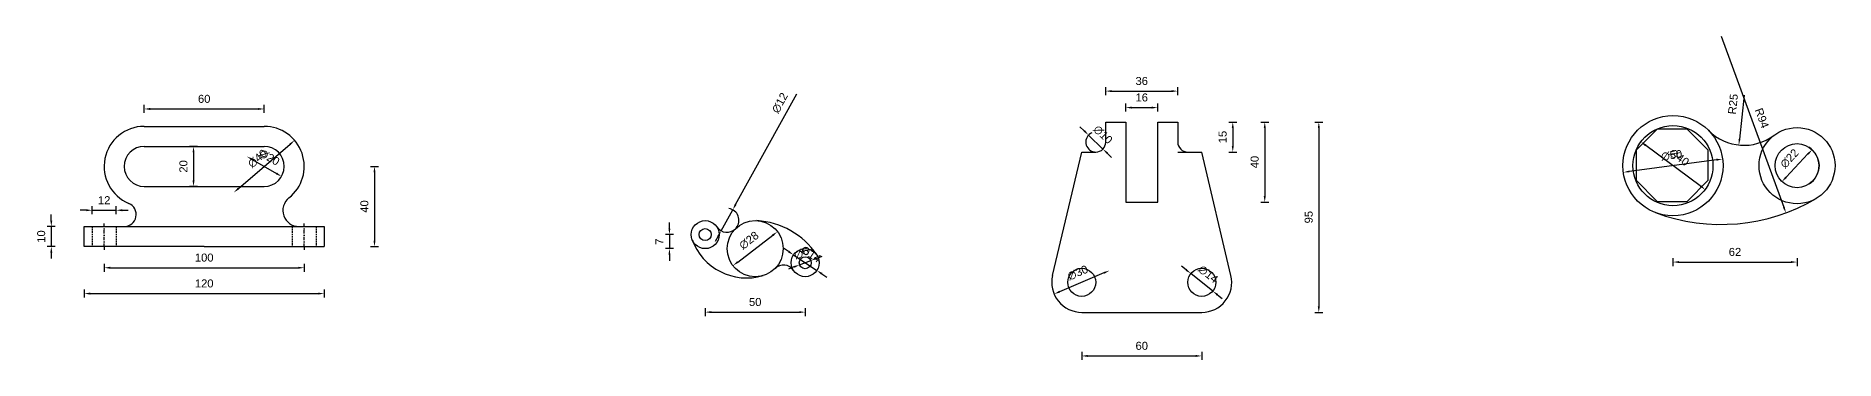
# Model space of a CAD drawing. Header units: millimetres. Extents: x 2100 to 32787, y 24082 to 35493.
# Drawn here: x 2804 to 3704, y 25038 to 25200 of the extents above; entities that cross this region are included whole.
import ezdxf

# ---------------------------------------------------------------- set-up
doc = ezdxf.new("R2010")
doc.units = ezdxf.units.MM
doc.linetypes.add('DASHDOT2', pattern=[12.7, 6.35, -3.175, 0, -3.175])
doc.linetypes.add('HIDDEN2', pattern=[4.7625, 3.175, -1.5875])
doc.layers.get('Defpoints').update_dxf_attribs({"color": 231, "linetype": 'HIDDEN2'})
for name, color, linetype in [('GİZLİ', 71, 'HIDDEN2'), ('MERKEZ', 51, 'DASHDOT2'), ('ÖLÇÜ', 181, 'Continuous')]:
    doc.layers.add(name, color=color, linetype=linetype)
doc.styles.get("Standard").update_dxf_attribs({"font": 'arial.ttf'})
doc.dimstyles.new('ISO-25', dxfattribs={"dimtxt": 4, "dimasz": 3, "dimexe": 2, "dimexo": 0.625, "dimgap": 3, "dimtad": 1, "dimtxsty": 'Standard', "dimcen": 2.5, "dimadec": 0, "dimazin": 0, "dimtfac": 1, "dimtix": 1, "dimtmove": 0, "dimatfit": 0, "dimfxl": 2, "dimfxlon": 1, "dimarcsym": 0})

# ---------------------------------------------------------------- blocks, each defined once
blk = doc.blocks.new('*D1816')
at = {"layer": 'Defpoints', "color": 0, "lineweight": 70, "ltscale": 3, "transparency": 16777216}
for p in [(2918.34, 25135.08), (2918.34, 25095.08), (2973.48, 25095.08)]:
    blk.add_point(p, dxfattribs=at)
at = {"layer": 'ÖLÇÜ', "color": 0, "lineweight": -2, "ltscale": 3, "transparency": 16777216}
for p, q in [((2971.48, 25135.08), (2975.48, 25135.08)), ((2973.48, 25132.08), (2973.48, 25098.08)), ((2971.48, 25095.08), (2975.48, 25095.08))]:
    blk.add_line(p, q, dxfattribs=at)
at = {"layer": 'ÖLÇÜ', "color": 0, "lineweight": 70, "ltscale": 3, "transparency": 16777216}
for points in [[(2972.98, 25132.08), (2973.98, 25132.08), (2973.48, 25135.08)], [(2972.98, 25098.08), (2973.98, 25098.08), (2973.48, 25095.08)]]:
    blk.add_solid(points, dxfattribs=at)
at = {"layer": 'ÖLÇÜ', "color": 0, "ltscale": 3, "transparency": 16777216, "insert": (2968.44, 25115.08), "char_height": 4, "attachment_point": 5, "rotation": 90}
blk.add_mtext('40', dxfattribs=at)
blk = doc.blocks.new('*D1733')
at = {"layer": 'Defpoints', "color": 0, "lineweight": 70, "ltscale": 3, "transparency": 16777216}
for p in [(2918.34, 25163.75), (2858.34, 25135.08), (2918.34, 25135.08)]:
    blk.add_point(p, dxfattribs=at)
at = {"layer": 'ÖLÇÜ', "color": 0, "lineweight": -2, "ltscale": 3, "transparency": 16777216}
for p, q in [((2858.34, 25161.75), (2858.34, 25165.75)), ((2918.34, 25161.75), (2918.34, 25165.75)), ((2861.34, 25163.75), (2915.34, 25163.75))]:
    blk.add_line(p, q, dxfattribs=at)
at = {"layer": 'ÖLÇÜ', "color": 0, "lineweight": 70, "ltscale": 3, "transparency": 16777216}
for points in [[(2861.34, 25164.25), (2861.34, 25163.25), (2858.34, 25163.75)], [(2915.34, 25164.25), (2915.34, 25163.25), (2918.34, 25163.75)]]:
    blk.add_solid(points, dxfattribs=at)
at = {"layer": 'ÖLÇÜ', "color": 0, "ltscale": 3, "transparency": 16777216, "insert": (2888.34, 25168.79), "char_height": 4, "attachment_point": 5}
blk.add_mtext('60', dxfattribs=at)
blk = doc.blocks.new('*D1817')
at = {"layer": 'Defpoints', "color": 0, "lineweight": 70, "ltscale": 3, "transparency": 16777216}
for p in [(2828.34, 25105.08), (2811.91, 25095.08), (2828.34, 25095.08)]:
    blk.add_point(p, dxfattribs=at)
at = {"layer": 'ÖLÇÜ', "color": 0, "lineweight": -2, "ltscale": 3, "transparency": 16777216}
for p, q in [((2811.91, 25108.08), (2811.91, 25111.08)), ((2813.91, 25105.08), (2809.91, 25105.08)), ((2811.91, 25105.08), (2811.91, 25095.08)), ((2813.91, 25095.08), (2809.91, 25095.08)), ((2811.91, 25092.08), (2811.91, 25089.08))]:
    blk.add_line(p, q, dxfattribs=at)
at = {"layer": 'ÖLÇÜ', "color": 0, "lineweight": 70, "ltscale": 3, "transparency": 16777216}
for points in [[(2811.41, 25108.08), (2812.41, 25108.08), (2811.91, 25105.08)], [(2811.41, 25092.08), (2812.41, 25092.08), (2811.91, 25095.08)]]:
    blk.add_solid(points, dxfattribs=at)
at = {"layer": 'ÖLÇÜ', "color": 0, "ltscale": 3, "transparency": 16777216, "insert": (2806.87, 25100.08), "char_height": 4, "attachment_point": 5, "rotation": 90}
blk.add_mtext('10', dxfattribs=at)
blk = doc.blocks.new('*D1818')
at = {"layer": 'Defpoints', "color": 0, "lineweight": 70, "ltscale": 3, "transparency": 16777216}
for p in [(2933.54, 25148.09), (2903.15, 25122.08)]:
    blk.add_point(p, dxfattribs=at)
at = {"layer": 'ÖLÇÜ', "color": 0, "lineweight": -2, "ltscale": 3, "transparency": 16777216}
blk.add_line((2905.43, 25124.03), (2931.26, 25146.14), dxfattribs=at)
at = {"layer": 'ÖLÇÜ', "color": 0, "lineweight": 70, "ltscale": 3, "transparency": 16777216}
for points in [[(2930.93, 25146.52), (2931.58, 25145.76), (2933.54, 25148.09)], [(2905.1, 25124.41), (2905.75, 25123.65), (2903.15, 25122.08)]]:
    blk.add_solid(points, dxfattribs=at)
at = {"layer": 'ÖLÇÜ', "color": 0, "ltscale": 3, "transparency": 16777216, "insert": (2914.99, 25139), "char_height": 4, "attachment_point": 5, "rotation": 40.55967}
blk.add_mtext('∅40', dxfattribs=at)
blk = doc.blocks.new('*D1819')
at = {"layer": 'Defpoints', "color": 0, "lineweight": 70, "ltscale": 3, "transparency": 16777216}
for p in [(2909.68, 25140.08), (2927, 25130.09)]:
    blk.add_point(p, dxfattribs=at)
at = {"layer": 'ÖLÇÜ', "color": 0, "lineweight": -2, "ltscale": 3, "transparency": 16777216}
blk.add_line((2912.28, 25138.58), (2924.41, 25131.59), dxfattribs=at)
at = {"layer": 'ÖLÇÜ', "color": 0, "lineweight": 70, "ltscale": 3, "transparency": 16777216}
for points in [[(2912.53, 25139.02), (2912.03, 25138.15), (2909.68, 25140.08)], [(2924.66, 25132.02), (2924.16, 25131.15), (2927, 25130.09)]]:
    blk.add_solid(points, dxfattribs=at)
at = {"layer": 'ÖLÇÜ', "color": 0, "ltscale": 3, "transparency": 16777216, "insert": (2920.92, 25139.55), "char_height": 4, "attachment_point": 5, "rotation": 330.0215}
blk.add_mtext('∅20', dxfattribs=at)
blk = doc.blocks.new('*D1820')
at = {"layer": 'Defpoints', "color": 0, "lineweight": 70, "ltscale": 3, "transparency": 16777216}
for p in [(3152.56, 25113.43), (3146.76, 25102.93)]:
    blk.add_point(p, dxfattribs=at)
at = {"layer": 'ÖLÇÜ', "color": 0, "lineweight": -2, "ltscale": 3, "transparency": 16777216}
for p, q in [((3154.01, 25116.06), (3184.53, 25171.31)), ((3146.76, 25102.93), (3152.56, 25113.43)), ((3145.31, 25100.3), (3143.85, 25097.68))]:
    blk.add_line(p, q, dxfattribs=at)
blk.add_arc((3149.66, 25108.18), 6, 320.95743, 80.18368, dxfattribs=at)
at = {"layer": 'ÖLÇÜ', "color": 0, "lineweight": 70, "ltscale": 3, "transparency": 16777216}
for points in [[(3153.57, 25116.3), (3154.45, 25115.82), (3152.56, 25113.43)], [(3144.87, 25100.55), (3145.74, 25100.06), (3146.76, 25102.93)]]:
    blk.add_solid(points, dxfattribs=at)
at = {"layer": 'ÖLÇÜ', "color": 0, "ltscale": 3, "transparency": 16777216, "insert": (3176.14, 25166.79), "char_height": 4, "attachment_point": 5, "rotation": 61.08509}
blk.add_mtext('∅12', dxfattribs=at)
blk = doc.blocks.new('*D1821')
at = {"layer": 'Defpoints', "color": 0, "lineweight": 70, "ltscale": 3, "transparency": 16777216}
for p in [(3120.91, 25094.04), (3138.8, 25101.04), (3138.8, 25094.04)]:
    blk.add_point(p, dxfattribs=at)
at = {"layer": 'ÖLÇÜ', "color": 0, "lineweight": -2, "ltscale": 3, "transparency": 16777216}
for p, q in [((3120.91, 25104.04), (3120.91, 25107.04)), ((3122.91, 25101.04), (3118.91, 25101.04)), ((3122.91, 25094.04), (3118.91, 25094.04)), ((3120.91, 25101.04), (3120.91, 25094.04)), ((3120.91, 25091.04), (3120.91, 25088.04))]:
    blk.add_line(p, q, dxfattribs=at)
at = {"layer": 'ÖLÇÜ', "color": 0, "lineweight": 70, "ltscale": 3, "transparency": 16777216}
for points in [[(3120.41, 25104.04), (3121.41, 25104.04), (3120.91, 25101.04)], [(3120.41, 25091.04), (3121.41, 25091.04), (3120.91, 25094.04)]]:
    blk.add_solid(points, dxfattribs=at)
at = {"layer": 'ÖLÇÜ', "color": 0, "ltscale": 3, "transparency": 16777216, "insert": (3115.91, 25097.54), "char_height": 4, "attachment_point": 5, "rotation": 90}
blk.add_mtext('7', dxfattribs=at)
blk = doc.blocks.new('*D1734')
at = {"layer": 'Defpoints', "color": 0, "lineweight": 70, "ltscale": 3, "transparency": 16777216}
for p in [(3138.8, 25094.04), (3188.8, 25094.04), (3188.8, 25062.36)]:
    blk.add_point(p, dxfattribs=at)
at = {"layer": 'ÖLÇÜ', "color": 0, "lineweight": -2, "ltscale": 3, "transparency": 16777216}
for p, q in [((3138.8, 25064.36), (3138.8, 25060.36)), ((3141.8, 25062.36), (3185.8, 25062.36)), ((3188.8, 25064.36), (3188.8, 25060.36))]:
    blk.add_line(p, q, dxfattribs=at)
at = {"layer": 'ÖLÇÜ', "color": 0, "lineweight": 70, "ltscale": 3, "transparency": 16777216}
for points in [[(3141.8, 25062.86), (3141.8, 25061.86), (3138.8, 25062.36)], [(3185.8, 25062.86), (3185.8, 25061.86), (3188.8, 25062.36)]]:
    blk.add_solid(points, dxfattribs=at)
at = {"layer": 'ÖLÇÜ', "color": 0, "ltscale": 3, "transparency": 16777216, "insert": (3163.8, 25067.4), "char_height": 4, "attachment_point": 5}
blk.add_mtext('50', dxfattribs=at)
blk = doc.blocks.new('*D1822')
at = {"layer": 'Defpoints', "color": 0, "lineweight": 70, "ltscale": 3, "transparency": 16777216}
for p in [(3185.99, 25085.97), (3191.6, 25088.1)]:
    blk.add_point(p, dxfattribs=at)
at = {"layer": 'ÖLÇÜ', "color": 0, "lineweight": -2, "ltscale": 3, "transparency": 16777216}
for p, q in [((3183.19, 25084.91), (3180.38, 25083.84)), ((3185.99, 25085.97), (3191.6, 25088.1)), ((3194.4, 25089.17), (3197.21, 25090.24))]:
    blk.add_line(p, q, dxfattribs=at)
at = {"layer": 'ÖLÇÜ', "color": 0, "lineweight": 70, "ltscale": 3, "transparency": 16777216}
for points in [[(3183.01, 25085.37), (3183.37, 25084.44), (3185.99, 25085.97)], [(3194.23, 25089.64), (3194.58, 25088.7), (3191.6, 25088.1)]]:
    blk.add_solid(points, dxfattribs=at)
at = {"layer": 'ÖLÇÜ', "color": 0, "ltscale": 3, "transparency": 16777216, "insert": (3186.96, 25091.86), "char_height": 4, "attachment_point": 5, "rotation": 20.82027}
blk.add_mtext('∅6', dxfattribs=at)
blk = doc.blocks.new('*D1823')
at = {"layer": 'Defpoints', "color": 0, "lineweight": 70, "ltscale": 3, "transparency": 16777216}
for p in [(3182.97, 25090.91), (3194.62, 25083.16)]:
    blk.add_point(p, dxfattribs=at)
at = {"layer": 'ÖLÇÜ', "color": 0, "lineweight": -2, "ltscale": 3, "transparency": 16777216}
for p, q in [((3180.47, 25092.58), (3177.97, 25094.24)), ((3182.97, 25090.91), (3194.62, 25083.16)), ((3197.12, 25081.5), (3199.62, 25079.84))]:
    blk.add_line(p, q, dxfattribs=at)
at = {"layer": 'ÖLÇÜ', "color": 0, "lineweight": 70, "ltscale": 3, "transparency": 16777216}
for points in [[(3180.75, 25092.99), (3180.19, 25092.16), (3182.97, 25090.91)], [(3197.4, 25081.92), (3196.85, 25081.08), (3194.62, 25083.16)]]:
    blk.add_solid(points, dxfattribs=at)
at = {"layer": 'ÖLÇÜ', "color": 0, "ltscale": 3, "transparency": 16777216, "insert": (3191.65, 25091.33), "char_height": 4, "attachment_point": 5, "rotation": 326.36603}
blk.add_mtext('∅14', dxfattribs=at)
blk = doc.blocks.new('*D1824')
at = {"layer": 'Defpoints', "color": 0, "lineweight": 70, "ltscale": 3, "transparency": 16777216}
for p in [(3174.93, 25102.52), (3152.66, 25085.56)]:
    blk.add_point(p, dxfattribs=at)
at = {"layer": 'ÖLÇÜ', "color": 0, "lineweight": -2, "ltscale": 3, "transparency": 16777216}
blk.add_line((3155.05, 25087.37), (3172.55, 25100.7), dxfattribs=at)
at = {"layer": 'ÖLÇÜ', "color": 0, "lineweight": 70, "ltscale": 3, "transparency": 16777216}
for points in [[(3172.24, 25101.1), (3172.85, 25100.3), (3174.93, 25102.52)], [(3154.74, 25087.77), (3155.35, 25086.98), (3152.66, 25085.56)]]:
    blk.add_solid(points, dxfattribs=at)
at = {"layer": 'ÖLÇÜ', "color": 0, "ltscale": 3, "transparency": 16777216, "insert": (3160.67, 25098.14), "char_height": 4, "attachment_point": 5, "rotation": 37.28935}
blk.add_mtext('∅28', dxfattribs=at)
blk = doc.blocks.new('*D1825')
at = {"layer": 'Defpoints', "color": 0, "lineweight": 70, "ltscale": 3, "transparency": 16777216}
for p in [(3330.45, 25150.72), (3337.64, 25143.77)]:
    blk.add_point(p, dxfattribs=at)
at = {"layer": 'ÖLÇÜ', "color": 0, "lineweight": -2, "ltscale": 3, "transparency": 16777216}
for p, q in [((3328.29, 25152.81), (3326.14, 25154.89)), ((3337.64, 25143.77), (3330.45, 25150.72)), ((3339.79, 25141.69), (3341.95, 25139.6))]:
    blk.add_line(p, q, dxfattribs=at)
blk.add_arc((3334.04, 25147.25), 5, 113.04286, 262.83803, dxfattribs=at)
at = {"layer": 'ÖLÇÜ', "color": 0, "lineweight": 70, "ltscale": 3, "transparency": 16777216}
for points in [[(3328.64, 25153.17), (3327.95, 25152.45), (3330.45, 25150.72)], [(3340.14, 25142.05), (3339.45, 25141.33), (3337.64, 25143.77)]]:
    blk.add_solid(points, dxfattribs=at)
at = {"layer": 'ÖLÇÜ', "color": 0, "ltscale": 3, "transparency": 16777216, "insert": (3337.63, 25150.95), "char_height": 4, "attachment_point": 5, "rotation": 315.96117}
blk.add_mtext('∅10', dxfattribs=at)
blk = doc.blocks.new('*D1826')
at = {"layer": 'Defpoints', "color": 0, "lineweight": 70, "ltscale": 3, "transparency": 16777216}
for p in [(3375.04, 25172.67), (3339.04, 25157.25), (3375.04, 25157.25)]:
    blk.add_point(p, dxfattribs=at)
at = {"layer": 'ÖLÇÜ', "color": 0, "lineweight": -2, "ltscale": 3, "transparency": 16777216}
for p, q in [((3339.04, 25170.67), (3339.04, 25174.67)), ((3375.04, 25170.67), (3375.04, 25174.67)), ((3342.04, 25172.67), (3372.04, 25172.67))]:
    blk.add_line(p, q, dxfattribs=at)
at = {"layer": 'ÖLÇÜ', "color": 0, "lineweight": 70, "ltscale": 3, "transparency": 16777216}
for points in [[(3342.04, 25173.17), (3342.04, 25172.17), (3339.04, 25172.67)], [(3372.04, 25173.17), (3372.04, 25172.17), (3375.04, 25172.67)]]:
    blk.add_solid(points, dxfattribs=at)
at = {"layer": 'ÖLÇÜ', "color": 0, "ltscale": 3, "transparency": 16777216, "insert": (3357.04, 25177.71), "char_height": 4, "attachment_point": 5}
blk.add_mtext('36', dxfattribs=at)
blk = doc.blocks.new('*D1827')
at = {"layer": 'Defpoints', "color": 0, "lineweight": 70, "ltscale": 3, "transparency": 16777216}
for p in [(3365.04, 25164.43), (3349.04, 25157.25), (3365.04, 25157.25)]:
    blk.add_point(p, dxfattribs=at)
at = {"layer": 'ÖLÇÜ', "color": 0, "lineweight": -2, "ltscale": 3, "transparency": 16777216}
for p, q in [((3349.04, 25162.43), (3349.04, 25166.43)), ((3352.04, 25164.43), (3362.04, 25164.43)), ((3365.04, 25162.43), (3365.04, 25166.43))]:
    blk.add_line(p, q, dxfattribs=at)
at = {"layer": 'ÖLÇÜ', "color": 0, "lineweight": 70, "ltscale": 3, "transparency": 16777216}
for points in [[(3352.04, 25164.93), (3352.04, 25163.93), (3349.04, 25164.43)], [(3362.04, 25164.93), (3362.04, 25163.93), (3365.04, 25164.43)]]:
    blk.add_solid(points, dxfattribs=at)
at = {"layer": 'ÖLÇÜ', "color": 0, "ltscale": 3, "transparency": 16777216, "insert": (3357.04, 25169.47), "char_height": 4, "attachment_point": 5}
blk.add_mtext('16', dxfattribs=at)
blk = doc.blocks.new('*D1828')
at = {"layer": 'Defpoints', "color": 0, "lineweight": 70, "ltscale": 3, "transparency": 16777216}
for p in [(3375.04, 25157.25), (3375.04, 25142.25), (3402.54, 25142.25)]:
    blk.add_point(p, dxfattribs=at)
at = {"layer": 'ÖLÇÜ', "color": 0, "lineweight": -2, "ltscale": 3, "transparency": 16777216}
for p, q in [((3400.54, 25157.25), (3404.54, 25157.25)), ((3402.54, 25154.25), (3402.54, 25145.25)), ((3400.54, 25142.25), (3404.54, 25142.25))]:
    blk.add_line(p, q, dxfattribs=at)
at = {"layer": 'ÖLÇÜ', "color": 0, "lineweight": 70, "ltscale": 3, "transparency": 16777216}
for points in [[(3402.04, 25154.25), (3403.04, 25154.25), (3402.54, 25157.25)], [(3402.04, 25145.25), (3403.04, 25145.25), (3402.54, 25142.25)]]:
    blk.add_solid(points, dxfattribs=at)
at = {"layer": 'ÖLÇÜ', "color": 0, "ltscale": 3, "transparency": 16777216, "insert": (3397.49, 25149.75), "char_height": 4, "attachment_point": 5, "rotation": 90}
blk.add_mtext('15', dxfattribs=at)
blk = doc.blocks.new('*D1829')
at = {"layer": 'Defpoints', "color": 0, "lineweight": 70, "ltscale": 3, "transparency": 16777216}
for p in [(3365.04, 25157.25), (3365.04, 25117.25), (3418.53, 25117.25)]:
    blk.add_point(p, dxfattribs=at)
at = {"layer": 'ÖLÇÜ', "color": 0, "lineweight": -2, "ltscale": 3, "transparency": 16777216}
for p, q in [((3416.53, 25157.25), (3420.53, 25157.25)), ((3418.53, 25154.25), (3418.53, 25120.25)), ((3416.53, 25117.25), (3420.53, 25117.25))]:
    blk.add_line(p, q, dxfattribs=at)
at = {"layer": 'ÖLÇÜ', "color": 0, "lineweight": 70, "ltscale": 3, "transparency": 16777216}
for points in [[(3418.03, 25154.25), (3419.03, 25154.25), (3418.53, 25157.25)], [(3418.03, 25120.25), (3419.03, 25120.25), (3418.53, 25117.25)]]:
    blk.add_solid(points, dxfattribs=at)
at = {"layer": 'ÖLÇÜ', "color": 0, "ltscale": 3, "transparency": 16777216, "insert": (3413.49, 25137.25), "char_height": 4, "attachment_point": 5, "rotation": 90}
blk.add_mtext('40', dxfattribs=at)
blk = doc.blocks.new('*D1830')
at = {"layer": 'Defpoints', "color": 0, "lineweight": 70, "ltscale": 3, "transparency": 16777216}
for p in [(3365.04, 25157.25), (3365.04, 25062.25), (3445.55, 25062.25)]:
    blk.add_point(p, dxfattribs=at)
at = {"layer": 'ÖLÇÜ', "color": 0, "lineweight": -2, "ltscale": 3, "transparency": 16777216}
for p, q in [((3443.55, 25157.25), (3447.55, 25157.25)), ((3445.55, 25154.25), (3445.55, 25065.25)), ((3443.55, 25062.25), (3447.55, 25062.25))]:
    blk.add_line(p, q, dxfattribs=at)
at = {"layer": 'ÖLÇÜ', "color": 0, "lineweight": 70, "ltscale": 3, "transparency": 16777216}
for points in [[(3445.05, 25154.25), (3446.05, 25154.25), (3445.55, 25157.25)], [(3445.05, 25065.25), (3446.05, 25065.25), (3445.55, 25062.25)]]:
    blk.add_solid(points, dxfattribs=at)
at = {"layer": 'ÖLÇÜ', "color": 0, "ltscale": 3, "transparency": 16777216, "insert": (3440.51, 25109.75), "char_height": 4, "attachment_point": 5, "rotation": 90}
blk.add_mtext('95', dxfattribs=at)
blk = doc.blocks.new('*D1831')
at = {"layer": 'Defpoints', "color": 0, "lineweight": 70, "ltscale": 3, "transparency": 16777216}
for p in [(3327.04, 25062.25), (3387.04, 25062.25), (3387.04, 25040.5)]:
    blk.add_point(p, dxfattribs=at)
at = {"layer": 'ÖLÇÜ', "color": 0, "lineweight": -2, "ltscale": 3, "transparency": 16777216}
for p, q in [((3327.04, 25042.5), (3327.04, 25038.5)), ((3330.04, 25040.5), (3384.04, 25040.5)), ((3387.04, 25042.5), (3387.04, 25038.5))]:
    blk.add_line(p, q, dxfattribs=at)
at = {"layer": 'ÖLÇÜ', "color": 0, "lineweight": 70, "ltscale": 3, "transparency": 16777216}
for points in [[(3330.04, 25041), (3330.04, 25040), (3327.04, 25040.5)], [(3384.04, 25041), (3384.04, 25040), (3387.04, 25040.5)]]:
    blk.add_solid(points, dxfattribs=at)
at = {"layer": 'ÖLÇÜ', "color": 0, "ltscale": 3, "transparency": 16777216, "insert": (3357.04, 25045.54), "char_height": 4, "attachment_point": 5}
blk.add_mtext('60', dxfattribs=at)
blk = doc.blocks.new('*D1832')
at = {"layer": 'Defpoints', "color": 0, "lineweight": 70, "ltscale": 3, "transparency": 16777216}
for p in [(3340.86, 25083.09), (3313.23, 25071.4)]:
    blk.add_point(p, dxfattribs=at)
at = {"layer": 'ÖLÇÜ', "color": 0, "lineweight": -2, "ltscale": 3, "transparency": 16777216}
blk.add_line((3338.1, 25081.92), (3315.99, 25072.57), dxfattribs=at)
at = {"layer": 'ÖLÇÜ', "color": 0, "lineweight": 70, "ltscale": 3, "transparency": 16777216}
for points in [[(3337.9, 25082.38), (3338.29, 25081.46), (3340.86, 25083.09)], [(3315.8, 25073.03), (3316.19, 25072.11), (3313.23, 25071.4)]]:
    blk.add_solid(points, dxfattribs=at)
at = {"layer": 'ÖLÇÜ', "color": 0, "ltscale": 3, "transparency": 16777216, "insert": (3325.04, 25081.99), "char_height": 4, "attachment_point": 5, "rotation": 22.93049}
blk.add_mtext('∅30', dxfattribs=at)
blk = doc.blocks.new('*D1833')
at = {"layer": 'Defpoints', "color": 0, "lineweight": 70, "ltscale": 3, "transparency": 16777216}
for p in [(3381.56, 25081.6), (3392.52, 25072.89)]:
    blk.add_point(p, dxfattribs=at)
at = {"layer": 'ÖLÇÜ', "color": 0, "lineweight": -2, "ltscale": 3, "transparency": 16777216}
for p, q in [((3379.22, 25083.47), (3376.87, 25085.34)), ((3392.52, 25072.89), (3381.56, 25081.6)), ((3394.87, 25071.03), (3397.22, 25069.16))]:
    blk.add_line(p, q, dxfattribs=at)
at = {"layer": 'ÖLÇÜ', "color": 0, "lineweight": 70, "ltscale": 3, "transparency": 16777216}
for points in [[(3379.53, 25083.86), (3378.9, 25083.08), (3381.56, 25081.6)], [(3395.18, 25071.42), (3394.56, 25070.63), (3392.52, 25072.89)]]:
    blk.add_solid(points, dxfattribs=at)
at = {"layer": 'ÖLÇÜ', "color": 0, "ltscale": 3, "transparency": 16777216, "insert": (3390.25, 25081.28), "char_height": 4, "attachment_point": 5, "rotation": 321.51999}
blk.add_mtext('∅14', dxfattribs=at)
blk = doc.blocks.new('*D1861')
at = {"layer": 'Defpoints', "color": 0, "lineweight": 70, "ltscale": 0.25, "transparency": 16777216}
for p in [(2888.34, 25145.08), (2883.01, 25125.08), (2888.34, 25125.08)]:
    blk.add_point(p, dxfattribs=at)
at = {"layer": 'ÖLÇÜ', "color": 0, "lineweight": -2, "ltscale": 0.25, "transparency": 16777216}
for p, q in [((2885.01, 25145.08), (2881.01, 25145.08)), ((2883.01, 25142.08), (2883.01, 25128.08)), ((2885.01, 25125.08), (2881.01, 25125.08))]:
    blk.add_line(p, q, dxfattribs=at)
at = {"layer": 'ÖLÇÜ', "color": 0, "lineweight": 70, "ltscale": 0.25, "transparency": 16777216}
for points in [[(2882.51, 25142.08), (2883.51, 25142.08), (2883.01, 25145.08)], [(2882.51, 25128.08), (2883.51, 25128.08), (2883.01, 25125.08)]]:
    blk.add_solid(points, dxfattribs=at)
at = {"layer": 'ÖLÇÜ', "color": 0, "ltscale": 0.25, "transparency": 16777216, "insert": (2877.97, 25135.08), "char_height": 4, "attachment_point": 5, "rotation": 90}
blk.add_mtext('20', dxfattribs=at)
blk = doc.blocks.new('*D1862')
at = {"layer": 'Defpoints', "color": 0, "lineweight": 70, "ltscale": 0.25, "transparency": 16777216}
for p in [(2838.34, 25093.08), (2938.34, 25093.08), (2938.34, 25084.52)]:
    blk.add_point(p, dxfattribs=at)
at = {"layer": 'ÖLÇÜ', "color": 0, "lineweight": -2, "ltscale": 0.25, "transparency": 16777216}
for p, q in [((2838.34, 25086.52), (2838.34, 25082.52)), ((2841.34, 25084.52), (2935.34, 25084.52)), ((2938.34, 25086.52), (2938.34, 25082.52))]:
    blk.add_line(p, q, dxfattribs=at)
at = {"layer": 'ÖLÇÜ', "color": 0, "lineweight": 70, "ltscale": 0.25, "transparency": 16777216}
for points in [[(2841.34, 25085.02), (2841.34, 25084.02), (2838.34, 25084.52)], [(2935.34, 25085.02), (2935.34, 25084.02), (2938.34, 25084.52)]]:
    blk.add_solid(points, dxfattribs=at)
at = {"layer": 'ÖLÇÜ', "color": 0, "ltscale": 0.25, "transparency": 16777216, "insert": (2888.34, 25089.56), "char_height": 4, "attachment_point": 5}
blk.add_mtext('100', dxfattribs=at)
blk = doc.blocks.new('*D1863')
at = {"layer": 'Defpoints', "color": 0, "lineweight": 70, "ltscale": 0.25, "transparency": 16777216}
for p in [(2828.34, 25095.08), (2948.34, 25095.08), (2948.34, 25071.62)]:
    blk.add_point(p, dxfattribs=at)
at = {"layer": 'ÖLÇÜ', "color": 0, "lineweight": -2, "ltscale": 0.25, "transparency": 16777216}
for p, q in [((2828.34, 25073.62), (2828.34, 25069.62)), ((2831.34, 25071.62), (2945.34, 25071.62)), ((2948.34, 25073.62), (2948.34, 25069.62))]:
    blk.add_line(p, q, dxfattribs=at)
at = {"layer": 'ÖLÇÜ', "color": 0, "lineweight": 70, "ltscale": 0.25, "transparency": 16777216}
for points in [[(2831.34, 25072.12), (2831.34, 25071.12), (2828.34, 25071.62)], [(2945.34, 25072.12), (2945.34, 25071.12), (2948.34, 25071.62)]]:
    blk.add_solid(points, dxfattribs=at)
at = {"layer": 'ÖLÇÜ', "color": 0, "ltscale": 0.25, "transparency": 16777216, "insert": (2888.34, 25076.66), "char_height": 4, "attachment_point": 5}
blk.add_mtext('120', dxfattribs=at)
blk = doc.blocks.new('*D1864')
at = {"layer": 'Defpoints', "color": 0, "lineweight": 70, "ltscale": 0.25, "transparency": 16777216}
for p in [(2844.34, 25113.21), (2832.34, 25105.08), (2844.34, 25105.08)]:
    blk.add_point(p, dxfattribs=at)
at = {"layer": 'ÖLÇÜ', "color": 0, "lineweight": -2, "ltscale": 0.25, "transparency": 16777216}
for p, q in [((2829.34, 25113.21), (2826.34, 25113.21)), ((2832.34, 25111.21), (2832.34, 25115.21)), ((2832.34, 25113.21), (2844.34, 25113.21)), ((2844.34, 25111.21), (2844.34, 25115.21)), ((2847.34, 25113.21), (2850.34, 25113.21))]:
    blk.add_line(p, q, dxfattribs=at)
at = {"layer": 'ÖLÇÜ', "color": 0, "lineweight": 70, "ltscale": 0.25, "transparency": 16777216}
for points in [[(2829.34, 25113.71), (2829.34, 25112.71), (2832.34, 25113.21)], [(2847.34, 25113.71), (2847.34, 25112.71), (2844.34, 25113.21)]]:
    blk.add_solid(points, dxfattribs=at)
at = {"layer": 'ÖLÇÜ', "color": 0, "ltscale": 0.25, "transparency": 16777216, "insert": (2838.34, 25118.22), "char_height": 4, "attachment_point": 5}
blk.add_mtext('12', dxfattribs=at)
blk = doc.blocks.new('*D2439')
at = {"layer": 'Defpoints', "color": 0, "lineweight": 70, "ltscale": 3, "transparency": 16777216}
for p in [(3622.61, 25135.47), (3684.61, 25135.47), (3684.61, 25087.35)]:
    blk.add_point(p, dxfattribs=at)
at = {"layer": 'ÖLÇÜ', "color": 0, "lineweight": -2, "ltscale": 3, "transparency": 16777216}
for p, q in [((3622.61, 25089.35), (3622.61, 25085.35)), ((3625.61, 25087.35), (3681.61, 25087.35)), ((3684.61, 25089.35), (3684.61, 25085.35))]:
    blk.add_line(p, q, dxfattribs=at)
at = {"layer": 'ÖLÇÜ', "color": 0, "lineweight": 70, "ltscale": 3, "transparency": 16777216}
for points in [[(3625.61, 25087.85), (3625.61, 25086.85), (3622.61, 25087.35)], [(3681.61, 25087.85), (3681.61, 25086.85), (3684.61, 25087.35)]]:
    blk.add_solid(points, dxfattribs=at)
at = {"layer": 'ÖLÇÜ', "color": 0, "ltscale": 3, "transparency": 16777216, "insert": (3653.61, 25092.39), "char_height": 4, "attachment_point": 5}
blk.add_mtext('62', dxfattribs=at)
blk = doc.blocks.new('*D2440')
at = {"layer": 'Defpoints', "color": 0, "lineweight": 70, "ltscale": 3, "transparency": 16777216}
for p in [(3606.55, 25147.38), (3638.68, 25123.56)]:
    blk.add_point(p, dxfattribs=at)
at = {"layer": 'ÖLÇÜ', "color": 0, "lineweight": -2, "ltscale": 3, "transparency": 16777216}
blk.add_line((3636.27, 25125.35), (3608.96, 25145.59), dxfattribs=at)
at = {"layer": 'ÖLÇÜ', "color": 0, "lineweight": 70, "ltscale": 3, "transparency": 16777216}
for points in [[(3609.25, 25146), (3608.66, 25145.19), (3606.55, 25147.38)], [(3636.57, 25125.75), (3635.97, 25124.94), (3638.68, 25123.56)]]:
    blk.add_solid(points, dxfattribs=at)
at = {"layer": 'ÖLÇÜ', "color": 0, "ltscale": 3, "transparency": 16777216, "insert": (3625.68, 25139.61), "char_height": 4, "attachment_point": 5, "rotation": 323.44927}
blk.add_mtext('∅40', dxfattribs=at)
blk = doc.blocks.new('*D2441')
at = {"layer": 'Defpoints', "color": 0, "lineweight": 70, "ltscale": 3, "transparency": 16777216}
for p in [(3692.16, 25143.47), (3677.06, 25127.47)]:
    blk.add_point(p, dxfattribs=at)
at = {"layer": 'ÖLÇÜ', "color": 0, "lineweight": -2, "ltscale": 3, "transparency": 16777216}
blk.add_line((3679.12, 25129.65), (3690.1, 25141.29), dxfattribs=at)
blk.add_arc((3684.61, 25135.47), 11, 303.66891, 57.08505, dxfattribs=at)
at = {"layer": 'ÖLÇÜ', "color": 0, "lineweight": 70, "ltscale": 3, "transparency": 16777216}
for points in [[(3689.74, 25141.63), (3690.47, 25140.95), (3692.16, 25143.47)], [(3678.76, 25129.99), (3679.49, 25129.31), (3677.06, 25127.47)]]:
    blk.add_solid(points, dxfattribs=at)
at = {"layer": 'ÖLÇÜ', "color": 0, "ltscale": 3, "transparency": 16777216, "insert": (3680.86, 25139.01), "char_height": 4, "attachment_point": 5, "rotation": 46.66763}
blk.add_mtext('∅22', dxfattribs=at)
blk = doc.blocks.new('*D2442')
at = {"layer": 'Defpoints', "color": 0, "lineweight": 70, "ltscale": 3, "transparency": 16777216}
for p in [(3647.39, 25138.79), (3597.83, 25132.15)]:
    blk.add_point(p, dxfattribs=at)
at = {"layer": 'ÖLÇÜ', "color": 0, "lineweight": -2, "ltscale": 3, "transparency": 16777216}
blk.add_line((3644.42, 25138.39), (3600.81, 25132.55), dxfattribs=at)
at = {"layer": 'ÖLÇÜ', "color": 0, "lineweight": 70, "ltscale": 3, "transparency": 16777216}
for points in [[(3644.35, 25138.89), (3644.48, 25137.9), (3647.39, 25138.79)], [(3600.74, 25133.04), (3600.87, 25132.05), (3597.83, 25132.15)]]:
    blk.add_solid(points, dxfattribs=at)
at = {"layer": 'ÖLÇÜ', "color": 0, "ltscale": 3, "transparency": 16777216, "insert": (3621.93, 25140.58), "char_height": 4, "attachment_point": 5, "rotation": 7.62928}
blk.add_mtext('∅50', dxfattribs=at)
blk = doc.blocks.new('*D2401')
at = {"layer": 'Defpoints', "color": 0, "lineweight": 70, "ltscale": 3, "transparency": 16777216}
for p in [(3658.16, 25170.63), (3655.54, 25145.77)]:
    blk.add_point(p, dxfattribs=at)
at = {"layer": 'ÖLÇÜ', "color": 0, "lineweight": -2, "ltscale": 3, "transparency": 16777216}
blk.add_line((3658.16, 25170.63), (3655.85, 25148.75), dxfattribs=at)
at = {"layer": 'ÖLÇÜ', "color": 0, "lineweight": 70, "ltscale": 3, "transparency": 16777216}
blk.add_solid([(3655.35, 25148.81), (3656.35, 25148.7), (3655.54, 25145.77)], dxfattribs=at)
at = {"layer": 'ÖLÇÜ', "color": 0, "ltscale": 3, "transparency": 16777216, "insert": (3652.62, 25166.19), "char_height": 4, "attachment_point": 5, "rotation": 83.9742}
blk.add_mtext('R25', dxfattribs=at)
blk = doc.blocks.new('*D2402')
at = {"layer": 'Defpoints', "color": 0, "lineweight": 70, "ltscale": 3, "transparency": 16777216}
for p in [(3646.64, 25200.15), (3679.05, 25111.91)]:
    blk.add_point(p, dxfattribs=at)
at = {"layer": 'ÖLÇÜ', "color": 0, "lineweight": -2, "ltscale": 3, "transparency": 16777216}
blk.add_line((3646.64, 25200.15), (3678.02, 25114.73), dxfattribs=at)
at = {"layer": 'ÖLÇÜ', "color": 0, "lineweight": 70, "ltscale": 3, "transparency": 16777216}
blk.add_solid([(3678.49, 25114.9), (3677.55, 25114.56), (3679.05, 25111.91)], dxfattribs=at)
at = {"layer": 'ÖLÇÜ', "color": 0, "ltscale": 3, "transparency": 16777216, "insert": (3667.06, 25159.18), "char_height": 4, "attachment_point": 5, "rotation": 290.16678}
blk.add_mtext('R94', dxfattribs=at)

msp = doc.modelspace()

# ---------------------------------------------------------------- linework, layer by layer
at = {"color": 0, "linetype": 'ByBlock'}
for p, q in [((3339.044, 25147.248), (3339.044, 25157.248)), ((3339.044, 25157.248), (3349.044, 25157.248)), ((3349.044, 25157.248), (3349.044, 25117.248)), ((3365.044, 25117.248), (3365.044, 25157.248)), ((3365.044, 25157.248), (3375.044, 25157.248)), ((3375.044, 25157.248), (3375.044, 25147.248)), ((2858.342, 25155.084), (2918.342, 25155.084)), ((2858.342, 25145.084), (2918.342, 25145.084)), ((3312.449, 25080.709), (3327.044, 25142.248)), ((3327.044, 25142.248), (3334.044, 25142.248)), ((3375.044, 25142.248), (3387.044, 25142.248)), ((3401.639, 25080.709), (3387.044, 25142.248)), ((2858.342, 25125.084), (2918.342, 25125.084)), ((3349.044, 25117.248), (3365.044, 25117.248)), ((2828.342, 25095.084), (2828.342, 25105.084)), ((2828.342, 25105.084), (2948.342, 25105.084)), ((2948.342, 25105.084), (2948.342, 25095.084)), ((2888.342, 25095.084), (2828.342, 25095.084)), ((2888.342, 25095.084), (2888.342, 25095.084)), ((2888.342, 25095.084), (2948.342, 25095.084)), ((3327.044, 25062.248), (3387.044, 25062.248))]:
    msp.add_line(p, q, dxfattribs=at)
at = {"ltscale": 0.2}
msp.add_lwpolyline([(3604.134, 25143.124), (3604.134, 25128.195), (3614.69, 25117.64), (3629.618, 25117.64), (3640.174, 25128.195), (3640.174, 25143.124), (3629.618, 25153.68), (3614.69, 25153.68)], close=True, dxfattribs=at)
at = {"color": 0, "linetype": 'ByBlock'}
for centre, radius in [((3622.612, 25135.47), 25), ((3622.612, 25135.47), 20), ((3684.612, 25135.47), 19), ((3684.612, 25135.47), 11), ((3138.796, 25101.038), 7), ((3138.796, 25101.038), 3), ((3163.796, 25094.038), 14), ((3188.796, 25087.038), 7), ((3188.796, 25087.038), 3), ((3327.044, 25077.248), 7), ((3387.044, 25077.248), 7)]:
    msp.add_circle(centre, radius, dxfattribs=at)
for centre, radius, start, end in [((2858.342, 25135.084), 20, 90, 247.380135), ((2918.342, 25135.084), 20, 308.213211, 90), ((3334.044, 25147.248), 5, 270, 0), ((3380.044, 25147.248), 5, 180, 270), ((3658.16, 25170.631), 25, 224.686292, 306.953955), ((2858.342, 25135.084), 10, 90, 270), ((2918.342, 25135.084), 10, 270, 90), ((2935.662, 25113.084), 8, 128.213211, 270), ((2848.342, 25111.084), 6, 270, 67.380135), ((3646.644, 25200.15), 94, 249.617021, 300.413472), ((3149.657, 25108.183), 6, 213.339684, 314.989122), ((3162.309, 25069.082), 39, 34.13299, 86.588665), ((3159.522, 25108.416), 29, 199.595142, 286.555303), ((3177.936, 25079.893), 6, 33.339684, 134.989122), ((3327.044, 25077.248), 15, 166.657636, 270), ((3387.044, 25077.248), 15, 270, 13.342364)]:
    msp.add_arc(centre, radius, start, end, dxfattribs=at)
at = {"layer": 'GİZLİ', "ltscale": 0.25}
for p, q in [((2832.342, 25105.084), (2832.342, 25095.084)), ((2844.342, 25105.084), (2844.342, 25095.084)), ((2932.342, 25105.084), (2932.342, 25095.084)), ((2944.342, 25105.084), (2944.342, 25095.084))]:
    msp.add_line(p, q, dxfattribs=at)
at = {"layer": 'MERKEZ', "ltscale": 0.25}
for p, q in [((2838.342, 25105.084), (2838.342, 25107.084)), ((2838.342, 25095.084), (2838.342, 25105.084)), ((2938.342, 25105.084), (2938.342, 25107.084)), ((2938.342, 25095.084), (2938.342, 25105.084)), ((2838.342, 25095.084), (2838.342, 25093.084)), ((2938.342, 25095.084), (2938.342, 25093.084))]:
    msp.add_line(p, q, dxfattribs=at)

# ---------------------------------------------------------------- dimensions: what is measured, and where the dimension line sits
at = {"layer": 'ÖLÇÜ', "ltscale": 3}
dim = msp.add_radius_dim(center=(3646.644, 25200.15), mpoint=(3679.051, 25111.913), dimstyle='ISO-25', dxfattribs=at)
dim.commit()
dim.dimension.update_dxf_attribs({"geometry": '*D2402', "text_midpoint": (3667.064, 25159.177)})
for base, p1, p2, picture, middle in [((3375.044, 25172.666), (3339.044, 25157.248), (3375.044, 25157.248), '*D1826', (3357.044, 25177.71)), ((2918.342, 25163.75), (2858.342, 25135.084), (2918.342, 25135.084), '*D1733', (2888.342, 25168.793)), ((3365.044, 25164.429), (3349.044, 25157.248), (3365.044, 25157.248), '*D1827', (3357.044, 25169.472)), ((3684.612, 25087.347), (3622.612, 25135.47), (3684.612, 25135.47), '*D2439', (3653.612, 25092.389)), ((3188.796, 25062.361), (3138.796, 25094.038), (3188.796, 25094.038), '*D1734', (3163.796, 25067.403)), ((3387.044, 25040.496), (3327.044, 25062.248), (3387.044, 25062.248), '*D1831', (3357.044, 25045.539))]:
    dim = msp.add_linear_dim(base=base, p1=p1, p2=p2, dimstyle='ISO-25', dxfattribs=at)
    dim.commit()
    dim.dimension.update_dxf_attribs({"geometry": picture, "text_midpoint": middle})
dim = msp.add_diameter_dim_2p(p1=(3146.756, 25102.93), p2=(3152.558, 25113.435), dimstyle='ISO-25', dxfattribs=at)
dim.commit()
dim.dimension.update_dxf_attribs({"geometry": '*D1820', "text_midpoint": (3180.651, 25164.294), "dimtype": 163})
dim = msp.add_radius_dim(center=(3658.16, 25170.631), mpoint=(3655.536, 25145.769), dimstyle='ISO-25', dxfattribs=at)
dim.commit()
dim.dimension.update_dxf_attribs({"geometry": '*D2401', "text_midpoint": (3657.635, 25165.659), "dimtype": 164})
for p1, p2, picture, middle in [((3337.638, 25143.772), (3330.449, 25150.723), '*D1825', (3337.627, 25150.953)), ((2903.147, 25122.08), (2933.536, 25148.089), '*D1818', (2914.99, 25139)), ((3638.678, 25123.559), (3606.545, 25147.381), '*D2440', (3625.681, 25139.611)), ((2909.68, 25140.081), (2927.004, 25130.088), '*D1819', (2920.917, 25139.549)), ((3647.39, 25138.789), (3597.833, 25132.151), '*D2442', (3621.928, 25140.579)), ((3677.063, 25127.469), (3692.16, 25143.471), '*D2441', (3680.863, 25139.007)), ((3152.658, 25085.556), (3174.935, 25102.519), '*D1824', (3160.674, 25098.138)), ((3182.968, 25090.915), (3194.625, 25083.16), '*D1823', (3191.651, 25091.329)), ((3185.992, 25085.971), (3191.601, 25088.104), '*D1822', (3186.964, 25091.855)), ((3340.858, 25083.092), (3313.229, 25071.403), '*D1832', (3325.036, 25081.994)), ((3392.523, 25072.892), (3381.564, 25081.603), '*D1833', (3390.251, 25081.282))]:
    dim = msp.add_diameter_dim_2p(p1=p1, p2=p2, dimstyle='ISO-25', dxfattribs=at)
    dim.commit()
    dim.dimension.update_dxf_attribs({"geometry": picture, "text_midpoint": middle})
for base, p1, p2, picture, middle in [((3418.529, 25117.248), (3365.044, 25157.248), (3365.044, 25117.248), '*D1829', (3413.487, 25137.248)), ((3445.548, 25062.248), (3365.044, 25157.248), (3365.044, 25062.248), '*D1830', (3440.506, 25109.748)), ((3402.536, 25142.248), (3375.044, 25157.248), (3375.044, 25142.248), '*D1828', (3397.494, 25149.748)), ((2973.482, 25095.084), (2918.342, 25135.084), (2918.342, 25095.084), '*D1816', (2968.44, 25115.084)), ((2811.913, 25095.084), (2828.342, 25105.084), (2828.342, 25095.084), '*D1817', (2806.871, 25100.084)), ((3120.909, 25094.038), (3138.796, 25101.038), (3138.796, 25094.038), '*D1821', (3115.909, 25097.538))]:
    dim = msp.add_linear_dim(base=base, p1=p1, p2=p2, angle=90, dimstyle='ISO-25', dxfattribs=at)
    dim.commit()
    dim.dimension.update_dxf_attribs({"geometry": picture, "text_midpoint": middle})
at = {"layer": 'ÖLÇÜ', "ltscale": 0.25}
dim = msp.add_linear_dim(base=(2883.011, 25125.084), p1=(2888.342, 25145.084), p2=(2888.342, 25125.084), angle=90, dimstyle='ISO-25', dxfattribs=at)
dim.commit()
dim.dimension.update_dxf_attribs({"geometry": '*D1861', "text_midpoint": (2877.969, 25135.084)})
for base, p1, p2, picture, middle in [((2844.342, 25113.211), (2832.342, 25105.084), (2844.342, 25105.084), '*D1864', (2838.342, 25118.219)), ((2948.342, 25071.616), (2828.342, 25095.084), (2948.342, 25095.084), '*D1863', (2888.342, 25076.658)), ((2938.342, 25084.521), (2838.342, 25093.084), (2938.342, 25093.084), '*D1862', (2888.342, 25089.563))]:
    dim = msp.add_linear_dim(base=base, p1=p1, p2=p2, dimstyle='ISO-25', dxfattribs=at)
    dim.commit()
    dim.dimension.update_dxf_attribs({"geometry": picture, "text_midpoint": middle})

doc.saveas('drawing.dxf')
